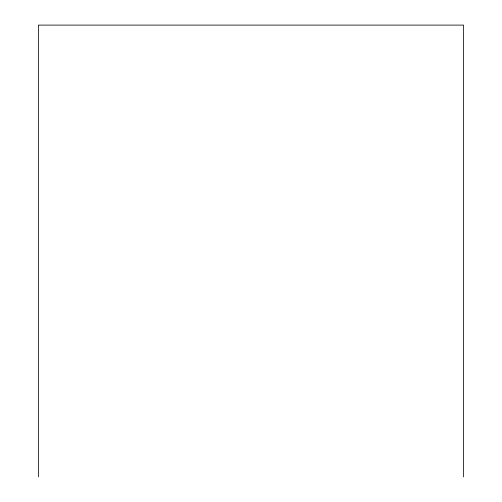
<?xml version="1.0" encoding="UTF-8"?>
<svg xmlns="http://www.w3.org/2000/svg" width="502" height="502" viewBox="0 0 502 502"><rect width="100%" height="100%" fill="white"/><g stroke="black" fill="none" stroke-linecap="round" stroke-linejoin="round"><path stroke-width="0.75" d="M463.591 476.9L463.591 25.1L38.409 25.1L38.409 476.9"/></g></svg>
